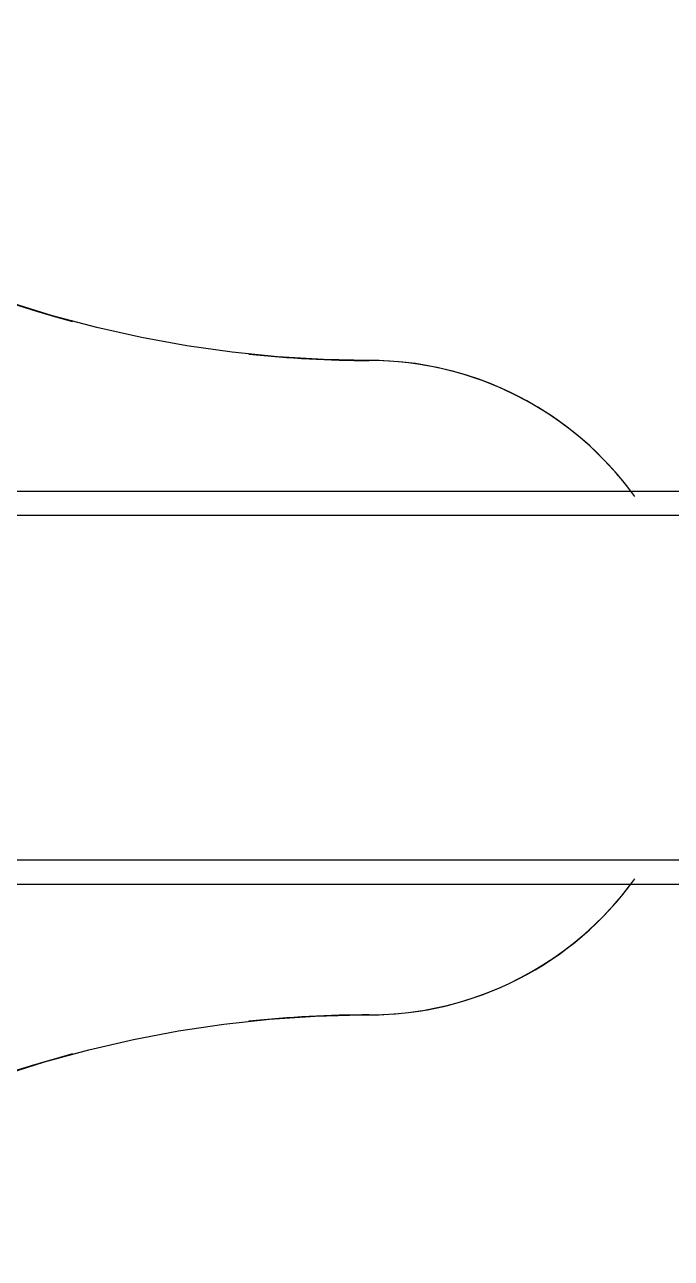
# Model space of a CAD drawing. Extents: x 15208 to 50586, y -518 to 56414.
# Drawn here: x 39982.6 to 40045.3, y 44828.5 to 44948.2 of the extents above; entities that cross this region are included whole.
import ezdxf

# ---------------------------------------------------------------- set-up
doc = ezdxf.new("R2010")
doc.units = 0
doc.layers.add('A-Furniture', color=252, linetype='CONTINUOUS')

msp = doc.modelspace()

# ---------------------------------------------------------------- linework, layer by layer
at = {"layer": 'A-Furniture'}
for p, q in [((40052.76, 44902.93), (39975.31, 44902.93)), ((40548.32, 44900.58), (39975.91, 44900.58)), ((39975.91, 44867.18), (40548.32, 44867.18)), ((39975.31, 44864.83), (40052.76, 44864.83))]:
    msp.add_line(p, q, dxfattribs=at)
for points in [[(40016.02, 44915.63), (40011.57, 44915.72), (40007.13, 44915.99), (40002.7, 44916.43), (39998.3, 44917.05), (39993.92, 44917.85), (39989.58, 44918.82), (39985.28, 44919.96), (39981.03, 44921.28)], [(40041.69, 44902.57), (40040.92, 44903.58), (40040.11, 44904.56), (40039.27, 44905.51), (40038.38, 44906.42), (40037.47, 44907.3), (40036.51, 44908.13), (40035.53, 44908.93), (40034.51, 44909.69), (40033.46, 44910.41), (40032.39, 44911.09), (40031.29, 44911.72), (40030.16, 44912.31), (40029.01, 44912.85), (40027.84, 44913.35), (40026.66, 44913.8), (40025.45, 44914.2), (40024.23, 44914.55), (40023, 44914.86), (40021.75, 44915.11), (40020.5, 44915.32), (40019.24, 44915.47), (40017.97, 44915.57), (40016.71, 44915.63), (40016.02, 44915.63)], [(40016.02, 44852.13), (40017.29, 44852.16), (40018.56, 44852.23), (40019.82, 44852.36), (40021.08, 44852.54), (40022.33, 44852.77), (40023.57, 44853.04), (40024.79, 44853.37), (40026.01, 44853.74), (40027.2, 44854.17), (40028.38, 44854.64), (40029.54, 44855.16), (40030.68, 44855.72), (40031.8, 44856.33), (40032.88, 44856.98), (40033.95, 44857.68), (40034.98, 44858.42), (40035.98, 44859.19), (40036.95, 44860.01), (40037.89, 44860.87), (40038.8, 44861.76), (40039.66, 44862.69), (40040.49, 44863.65), (40041.28, 44864.65)], [(39948.95, 44829.64), (39952.55, 44832.25), (39956.26, 44834.72), (39960.06, 44837.03), (39963.95, 44839.19), (39967.92, 44841.19), (39971.97, 44843.04), (39976.09, 44844.72), (39980.27, 44846.23), (39984.51, 44847.58), (39988.8, 44848.75), (39993.14, 44849.75), (39997.51, 44850.58), (40001.91, 44851.23), (40006.33, 44851.71), (40010.77, 44852.01), (40015.22, 44852.13), (40016.02, 44852.13)]]:
    msp.add_lwpolyline(points, dxfattribs=at)
for centre, radius, start, end in [((40016.02, 45026.86), 111.23, 225, 255), ((40016.02, 45026.86), 111.23, 263.9741, 270), ((40016.02, 44883.88), 31.75, 35.7619, 90), ((40016.02, 44883.88), 31.75, 270, 324.2381), ((40016.02, 44740.9), 111.23, 90, 96.0259), ((40016.02, 44740.9), 111.23, 105, 128.0337)]:
    msp.add_arc(centre, radius, start, end, dxfattribs=at)

doc.saveas('drawing.dxf')
